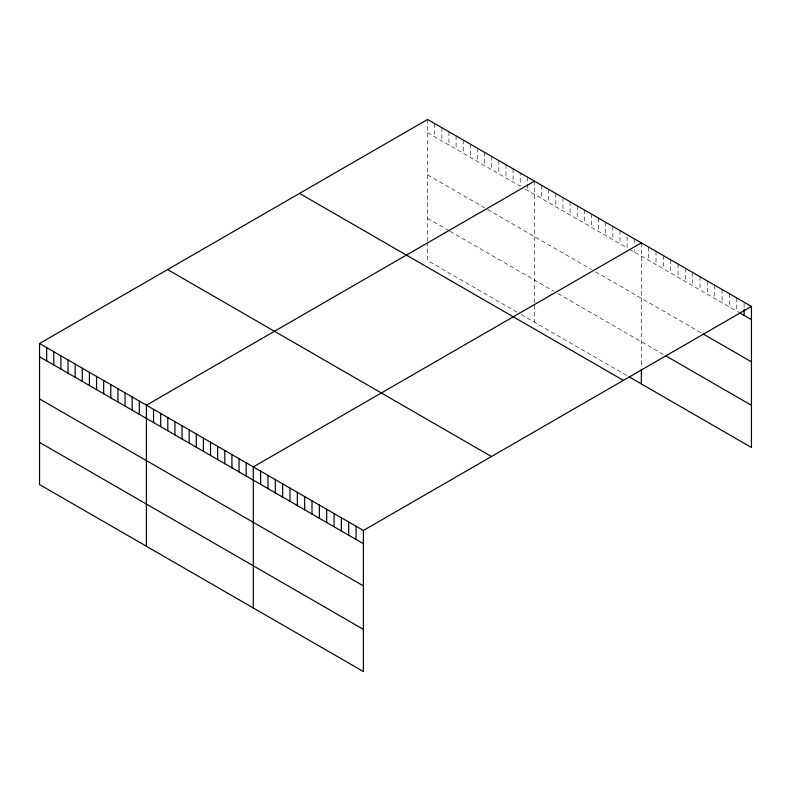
<?xml version="1.0" encoding="UTF-8"?>
<svg xmlns="http://www.w3.org/2000/svg" width="791" height="791" viewBox="0 0 791 791"><rect width="100%" height="100%" fill="white"/><g stroke="black" fill="none" stroke-linecap="round" stroke-linejoin="round"><path stroke-width="0.59" stroke-dasharray="3.96 2.97" d="M427.605 132.69L520.221 186.172L520.221 172.942M525.313 189.108L627.095 247.87L627.095 234.64M629.132 249.046L738.863 312.405M427.605 174.88L484.596 207.786M487.651 209.546L591.47 269.484M595.544 271.837L702.161 333.397M427.605 218.336L448.972 230.675M449.99 231.269L553.809 291.207M557.882 293.56L663.362 354.457M517.166 312.237L427.605 260.526L427.605 243.648M521.239 314.581L627.095 375.695M744.113 303.398L744.113 308.213M736.767 297.96L736.767 311.189M729.431 293.728L729.431 306.948M722.084 289.486L722.084 302.716M714.748 285.244L714.748 298.474M707.411 281.013L707.411 294.242M700.065 276.771L700.065 290M692.728 272.529L692.728 285.759M685.382 268.297L685.382 281.527M678.045 264.056L678.045 277.285M670.709 259.824L670.709 273.043M663.362 255.582L663.362 268.811M656.026 251.34L656.026 264.57M648.679 247.108L648.679 260.338M641.343 242.867L641.343 367.054M634.214 238.753L634.214 244.765M634.214 249.58L634.214 251.983M619.966 230.527L619.966 243.757M612.847 226.414L612.847 239.643M605.718 222.301L605.718 235.53M598.589 218.187L598.589 231.417M591.47 214.074L591.47 227.304M584.341 209.961L584.341 223.191M577.222 205.848L577.222 219.077M570.093 201.735L570.093 214.964M562.974 197.621L562.974 210.851M555.846 193.508L555.846 206.738M548.717 189.395L548.717 202.625M541.598 185.282L541.598 198.511M534.469 181.169L534.469 302.943M534.469 305.346L534.469 322.224M527.35 177.055L527.35 183.067M527.35 184.263L527.35 190.285M513.102 168.829L513.102 182.059M505.973 164.716L505.973 177.945M498.844 160.603L498.844 173.832M491.725 156.489L491.725 169.719M484.596 152.376L484.596 165.596M477.477 148.263L477.477 161.483M470.348 144.15L470.348 157.369M463.229 140.037L463.229 153.256M456.1 135.923L456.1 149.143M448.972 131.81L448.972 145.03M441.853 127.697L441.853 140.917M434.724 123.584L434.724 136.803M427.605 119.461L427.605 241.235"/><path stroke-width="1.19" d="M39.55 343.502L363.395 530.474L363.395 671.539L39.55 484.567L39.55 343.502L427.605 119.461L751.45 306.433L751.45 447.498L629.132 376.872M534.469 181.169L146.424 405.21L146.424 546.265M641.343 242.867L253.288 466.908L253.288 607.963M363.395 530.474L751.45 306.433M739.911 313.009L751.45 319.663M703.209 334L751.45 361.853M665.458 355.663L751.45 405.308M299.542 193.399L623.397 380.372M167.603 269.573L491.458 456.545M39.55 356.731L363.395 543.704M39.55 398.921L363.395 585.894M39.55 442.377L363.395 629.349M744.113 309.419L744.113 315.431M641.343 369.466L641.343 383.922M356.059 526.242L356.059 539.472M348.712 522.001L348.712 535.23M341.376 517.759L341.376 530.988M334.039 513.527L334.039 526.757M326.693 509.285L326.693 522.515M319.356 505.054L319.356 518.273M312.01 500.812L312.01 514.041M304.673 496.57L304.673 509.8M297.337 492.338L297.337 505.568M289.99 488.096L289.99 501.326M282.654 483.855L282.654 497.084M275.308 479.623L275.308 492.852M267.971 475.381L267.971 488.611M260.635 471.149L260.635 484.369M246.169 462.794L246.169 476.024M239.04 458.681L239.04 471.911M231.911 454.568L231.911 467.797M224.792 450.455L224.792 463.684M217.663 446.342L217.663 459.571M210.544 442.228L210.544 455.458M203.416 438.115L203.416 451.345M196.297 434.002L196.297 447.231M189.168 429.889L189.168 443.118M182.039 425.776L182.039 439.005M174.92 421.662L174.92 434.892M167.791 417.549L167.791 430.779M160.672 413.436L160.672 426.665M153.543 409.323L153.543 422.552M139.295 401.096L139.295 414.316M132.166 396.983L132.166 410.203M125.047 392.87L125.047 406.09M117.918 388.757L117.918 401.976M110.799 384.644L110.799 397.863M103.67 380.53L103.67 393.75M96.551 376.417L96.551 389.637M89.423 372.294L89.423 385.524M82.294 368.181L82.294 381.41M75.175 364.068L75.175 377.297M68.046 359.954L68.046 373.184M60.927 355.841L60.927 369.071M53.798 351.728L53.798 364.958M46.679 347.615L46.679 360.844"/></g></svg>
